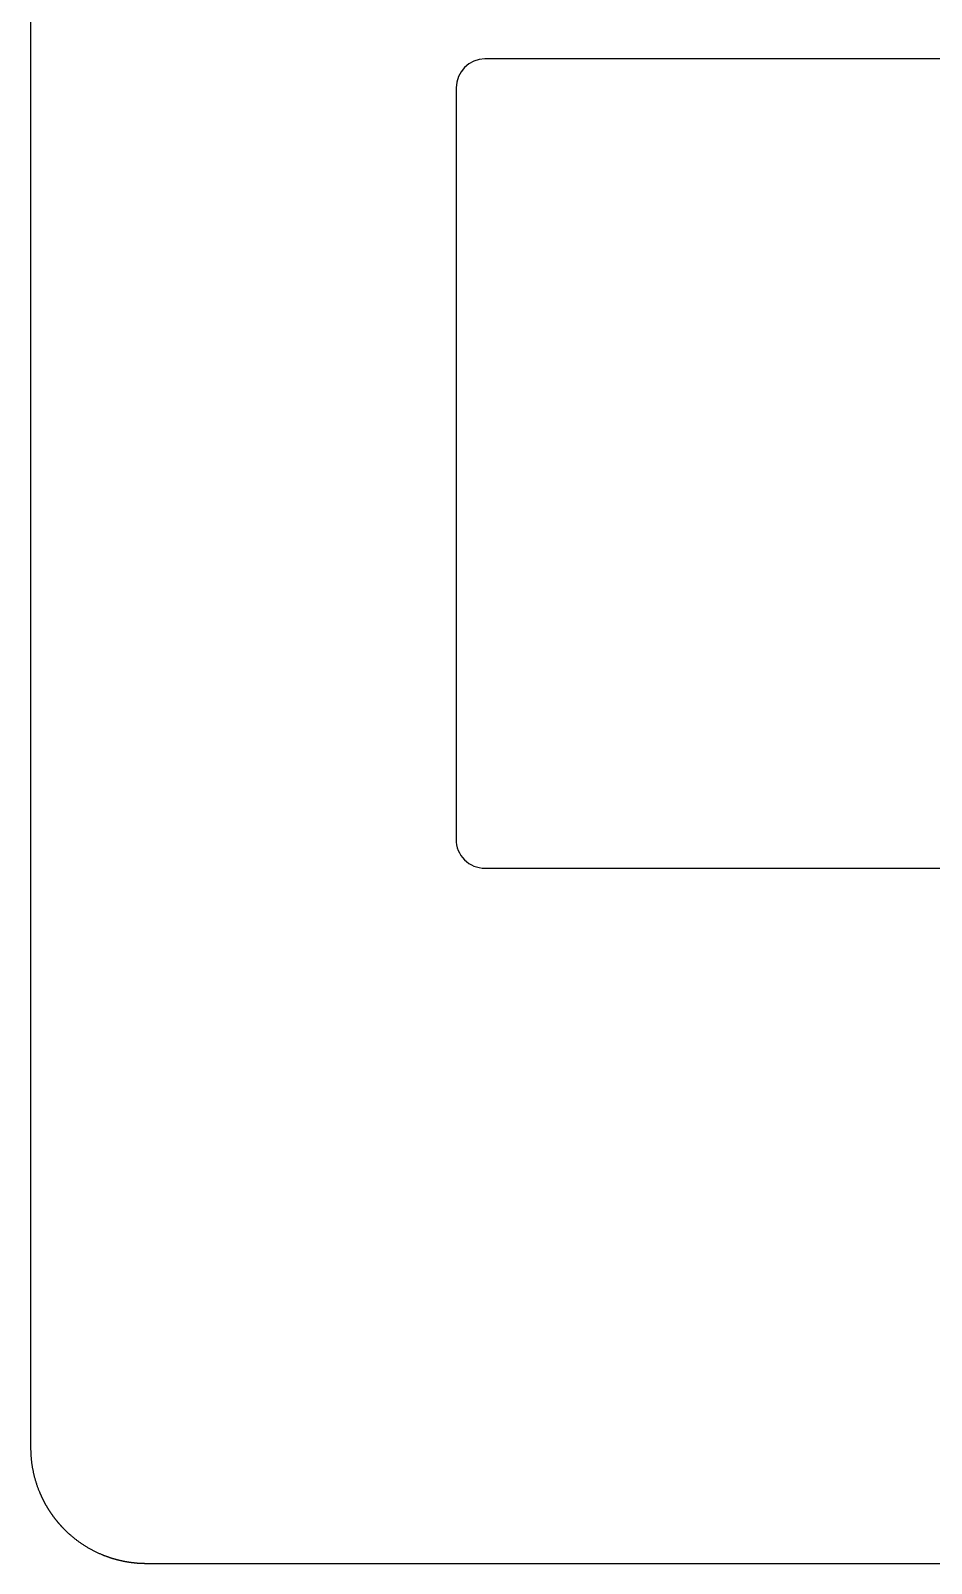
# Model space of a CAD drawing. Header units: millimetres. Extents: x -10 to 277, y -95 to 18.
# Drawn here: x -9.9 to 5.69, y -95.23 to -68.71 of the extents above; entities that cross this region are included whole.
import ezdxf

# ---------------------------------------------------------------- set-up
doc = ezdxf.new("R2010")
doc.units = ezdxf.units.MM
doc.header["$MEASUREMENT"] = 0
doc.layers.add('Edge.Cuts', color=53, linetype='CONTINUOUS')

msp = doc.modelspace()

# ---------------------------------------------------------------- linework, layer by layer
at = {"layer": 'Edge.Cuts', "linetype": 'Continuous'}
for p, q in [((-9.9, 16.026), (-9.9, -93.226)), ((11.5625, -69.2), (-2.037499, -69.2)), ((-2.5375, -69.700001), (-2.5375, -82.699999)), ((-2.037499, -83.2), (11.5625, -83.2)), ((-9.9, -93.226), (-9.89996, -93.238654)), ((-9.89996, -93.238654), (-9.89984, -93.251306)), ((-9.89984, -93.251306), (-9.89964, -93.263956)), ((-9.89964, -93.263956), (-9.89936, -93.276603)), ((-9.89936, -93.276603), (-9.899001, -93.289248)), ((-9.899001, -93.289248), (-9.898561, -93.301889)), ((-9.898561, -93.301889), (-9.898042, -93.314526)), ((-9.898042, -93.314526), (-9.897442, -93.327159)), ((-9.897442, -93.327159), (-9.896763, -93.339787)), ((-9.896763, -93.339787), (-9.896004, -93.35241)), ((-9.896004, -93.35241), (-9.895166, -93.365028)), ((-9.895166, -93.365028), (-9.894247, -93.37764)), ((-9.894247, -93.37764), (-9.893249, -93.390245)), ((-9.893249, -93.390245), (-9.892171, -93.402843)), ((-9.892171, -93.402843), (-9.891014, -93.415434)), ((-9.891014, -93.415434), (-9.889777, -93.428017)), ((-9.889777, -93.428017), (-9.88846, -93.440592)), ((-9.88846, -93.440592), (-9.887064, -93.453157)), ((-9.887064, -93.453157), (-9.885589, -93.465714)), ((-9.885589, -93.465714), (-9.884034, -93.478261)), ((-9.884034, -93.478261), (-9.8824, -93.490798)), ((-9.8824, -93.490798), (-9.880686, -93.503325)), ((-9.880686, -93.503325), (-9.878894, -93.51584)), ((-9.878894, -93.51584), (-9.877022, -93.528344)), ((-9.877022, -93.528344), (-9.875071, -93.540836)), ((-9.875071, -93.540836), (-9.873041, -93.553315)), ((-9.873041, -93.553315), (-9.870933, -93.565781)), ((-9.870933, -93.565781), (-9.868745, -93.578234)), ((-9.868745, -93.578234), (-9.866479, -93.590673)), ((-9.866479, -93.590673), (-9.864134, -93.603098)), ((-9.864134, -93.603098), (-9.86171, -93.615507)), ((-9.86171, -93.615507), (-9.859208, -93.627902)), ((-9.859208, -93.627902), (-9.856628, -93.64028)), ((-9.856628, -93.64028), (-9.853969, -93.652642)), ((-9.853969, -93.652642), (-9.851232, -93.664988)), ((-9.851232, -93.664988), (-9.848417, -93.677316)), ((-9.848417, -93.677316), (-9.845524, -93.689626)), ((-9.845524, -93.689626), (-9.842553, -93.701918)), ((-9.842553, -93.701918), (-9.839505, -93.714191)), ((-9.839505, -93.714191), (-9.836379, -93.726446)), ((-9.836379, -93.726446), (-9.833175, -93.73868)), ((-9.833175, -93.73868), (-9.829894, -93.750894)), ((-9.829894, -93.750894), (-9.826535, -93.763087)), ((-9.826535, -93.763087), (-9.8231, -93.775259)), ((-9.8231, -93.775259), (-9.819587, -93.78741)), ((-9.819587, -93.78741), (-9.815998, -93.799538)), ((-9.815998, -93.799538), (-9.812332, -93.811644)), ((-9.812332, -93.811644), (-9.80859, -93.823726)), ((-9.80859, -93.823726), (-9.804771, -93.835785)), ((-9.804771, -93.835785), (-9.800875, -93.847819)), ((-9.800875, -93.847819), (-9.796904, -93.859829)), ((-9.796904, -93.859829), (-9.792857, -93.871814)), ((-9.792857, -93.871814), (-9.788734, -93.883773)), ((-9.788734, -93.883773), (-9.784535, -93.895706)), ((-9.784535, -93.895706), (-9.780261, -93.907613)), ((-9.780261, -93.907613), (-9.775912, -93.919492)), ((-9.775912, -93.919492), (-9.771487, -93.931344)), ((-9.771487, -93.931344), (-9.766988, -93.943167)), ((-9.766988, -93.943167), (-9.762414, -93.954962)), ((-9.762414, -93.954962), (-9.757765, -93.966728)), ((-9.757765, -93.966728), (-9.753042, -93.978465)), ((-9.753042, -93.978465), (-9.748245, -93.990171)), ((-9.748245, -93.990171), (-9.745819, -93.996013)), ((-9.745819, -93.996013), (-9.743374, -94.001847)), ((-9.743374, -94.001847), (-9.740911, -94.007674)), ((-9.740911, -94.007674), (-9.738429, -94.013492)), ((-9.738429, -94.013492), (-9.735929, -94.019303)), ((-9.735929, -94.019303), (-9.733411, -94.025106)), ((-9.733411, -94.025106), (-9.730874, -94.030901)), ((-9.730874, -94.030901), (-9.728319, -94.036688)), ((-9.728319, -94.036688), (-9.725746, -94.042466)), ((-9.725746, -94.042466), (-9.723154, -94.048237)), ((-9.723154, -94.048237), (-9.720544, -94.053999)), ((-9.720544, -94.053999), (-9.717916, -94.059753)), ((-9.717916, -94.059753), (-9.71527, -94.065499)), ((-9.71527, -94.065499), (-9.712606, -94.071236)), ((-9.712606, -94.071236), (-9.709923, -94.076965)), ((-9.709923, -94.076965), (-9.707223, -94.082685)), ((-9.707223, -94.082685), (-9.704504, -94.088397)), ((-9.704504, -94.088397), (-9.701767, -94.0941)), ((-9.701767, -94.0941), (-9.699013, -94.099794)), ((-9.699013, -94.099794), (-9.69624, -94.10548)), ((-9.69624, -94.10548), (-9.69345, -94.111157)), ((-9.69345, -94.111157), (-9.690641, -94.116825)), ((-9.690641, -94.116825), (-9.687815, -94.122484)), ((-9.687815, -94.122484), (-9.68497, -94.128134)), ((-9.68497, -94.128134), (-9.682108, -94.133775)), ((-9.682108, -94.133775), (-9.679228, -94.139407)), ((-9.679228, -94.139407), (-9.67633, -94.14503)), ((-9.67633, -94.14503), (-9.673415, -94.150643)), ((-9.673415, -94.150643), (-9.670482, -94.156247)), ((-9.670482, -94.156247), (-9.66753, -94.161843)), ((-9.66753, -94.161843), (-9.664562, -94.167428)), ((-9.664562, -94.167428), (-9.661576, -94.173004)), ((-9.661576, -94.173004), (-9.658572, -94.178571)), ((-9.658572, -94.178571), (-9.65555, -94.184128)), ((-9.65555, -94.184128), (-9.652512, -94.189675)), ((-9.652512, -94.189675), (-9.649455, -94.195213)), ((-9.649455, -94.195213), (-9.646381, -94.200741)), ((-9.646381, -94.200741), (-9.64329, -94.20626)), ((-9.64329, -94.20626), (-9.640181, -94.211768)), ((-9.640181, -94.211768), (-9.637055, -94.217267)), ((-9.637055, -94.217267), (-9.633911, -94.222755)), ((-9.633911, -94.222755), (-9.63075, -94.228234)), ((-9.63075, -94.228234), (-9.627572, -94.233702)), ((-9.627572, -94.233702), (-9.624376, -94.239161)), ((-9.624376, -94.239161), (-9.621164, -94.244609)), ((-9.621164, -94.244609), (-9.617934, -94.250047)), ((-9.617934, -94.250047), (-9.614687, -94.255475)), ((-9.614687, -94.255475), (-9.611423, -94.260893)), ((-9.611423, -94.260893), (-9.608142, -94.266299)), ((-9.608142, -94.266299), (-9.604843, -94.271696)), ((-9.604843, -94.271696), (-9.601528, -94.277082)), ((-9.601528, -94.277082), (-9.598195, -94.282458)), ((-9.598195, -94.282458), (-9.594846, -94.287823)), ((-9.594846, -94.287823), (-9.59148, -94.293178)), ((-9.59148, -94.293178), (-9.588097, -94.298521)), ((-9.588097, -94.298521), (-9.584696, -94.303854)), ((-9.584696, -94.303854), (-9.58128, -94.309176)), ((-9.58128, -94.309176), (-9.577846, -94.314487)), ((-9.577846, -94.314487), (-9.574396, -94.319787)), ((-9.574396, -94.319787), (-9.570928, -94.325077)), ((-9.570928, -94.325077), (-9.567444, -94.330355)), ((-9.567444, -94.330355), (-9.563944, -94.335623)), ((-9.563944, -94.335623), (-9.560427, -94.340879)), ((-9.560427, -94.340879), (-9.556893, -94.346124)), ((-9.556893, -94.346124), (-9.553343, -94.351357)), ((-9.553343, -94.351357), (-9.549775, -94.35658)), ((-9.549775, -94.35658), (-9.546192, -94.361791)), ((-9.546192, -94.361791), (-9.542592, -94.366991)), ((-9.542592, -94.366991), (-9.538976, -94.372179)), ((-9.538976, -94.372179), (-9.535343, -94.377356)), ((-9.535343, -94.377356), (-9.531695, -94.382521)), ((-9.531695, -94.382521), (-9.528029, -94.387676)), ((-9.528029, -94.387676), (-9.524348, -94.392817)), ((-9.524348, -94.392817), (-9.52065, -94.397948)), ((-9.52065, -94.397948), (-9.516936, -94.403067)), ((-9.516936, -94.403067), (-9.513205, -94.408174)), ((-9.513205, -94.408174), (-9.509459, -94.413269)), ((-9.509459, -94.413269), (-9.505696, -94.418353)), ((-9.505696, -94.418353), (-9.501918, -94.423424)), ((-9.501918, -94.423424), (-9.498123, -94.428484)), ((-9.498123, -94.428484), (-9.494313, -94.433531)), ((-9.494313, -94.433531), (-9.490486, -94.438566)), ((-9.490486, -94.438566), (-9.486644, -94.443589)), ((-9.486644, -94.443589), (-9.482785, -94.448601)), ((-9.482785, -94.448601), (-9.478911, -94.453599)), ((-9.478911, -94.453599), (-9.475021, -94.458586)), ((-9.475021, -94.458586), (-9.471115, -94.46356)), ((-9.471115, -94.46356), (-9.467193, -94.468523)), ((-9.467193, -94.468523), (-9.463256, -94.473472)), ((-9.463256, -94.473472), (-9.459303, -94.47841)), ((-9.459303, -94.47841), (-9.455335, -94.483334)), ((-9.455335, -94.483334), (-9.45135, -94.488247)), ((-9.45135, -94.488247), (-9.447351, -94.493146)), ((-9.447351, -94.493146), (-9.443335, -94.498034)), ((-9.443335, -94.498034), (-9.439304, -94.502907)), ((-9.439304, -94.502907), (-9.435258, -94.50777)), ((-9.435258, -94.50777), (-9.431196, -94.512618)), ((-9.431196, -94.512618), (-9.427119, -94.517455)), ((-9.427119, -94.517455), (-9.423027, -94.522278)), ((-9.423027, -94.522278), (-9.418918, -94.527089)), ((-9.418918, -94.527089), (-9.414796, -94.531886)), ((-9.414796, -94.531886), (-9.410657, -94.536671)), ((-9.410657, -94.536671), (-9.406504, -94.541442)), ((-9.406504, -94.541442), (-9.402335, -94.546201)), ((-9.402335, -94.546201), (-9.398151, -94.550946)), ((-9.398151, -94.550946), (-9.393952, -94.555678)), ((-9.393952, -94.555678), (-9.389738, -94.560397)), ((-9.389738, -94.560397), (-9.385509, -94.565104)), ((-9.385509, -94.565104), (-9.381265, -94.569796)), ((-9.381265, -94.569796), (-9.377006, -94.574475)), ((-9.377006, -94.574475), (-9.372733, -94.579141)), ((-9.372733, -94.579141), (-9.368443, -94.583794)), ((-9.368443, -94.583794), (-9.36414, -94.588433)), ((-9.36414, -94.588433), (-9.359821, -94.593059)), ((-9.359821, -94.593059), (-9.355489, -94.597671)), ((-9.355489, -94.597671), (-9.35114, -94.60227)), ((-9.35114, -94.60227), (-9.346778, -94.606854)), ((-9.346778, -94.606854), (-9.3424, -94.611426)), ((-9.3424, -94.611426), (-9.338009, -94.615984)), ((-9.338009, -94.615984), (-9.333602, -94.620528)), ((-9.333602, -94.620528), (-9.329182, -94.625058)), ((-9.329182, -94.625058), (-9.324746, -94.629575)), ((-9.324746, -94.629575), (-9.320296, -94.634077)), ((-9.320296, -94.634077), (-9.315831, -94.638567)), ((-9.315831, -94.638567), (-9.3142, -94.6402)), ((-9.3142, -94.6402), (-9.305223, -94.64912)), ((-9.305223, -94.64912), (-9.296191, -94.657982)), ((-9.296191, -94.657982), (-9.287104, -94.666787)), ((-9.287104, -94.666787), (-9.277963, -94.675533)), ((-9.277963, -94.675533), (-9.268767, -94.68422)), ((-9.268767, -94.68422), (-9.259517, -94.692849)), ((-9.259517, -94.692849), (-9.250213, -94.701418)), ((-9.250213, -94.701418), (-9.240855, -94.709928)), ((-9.240855, -94.709928), (-9.231445, -94.718378)), ((-9.231445, -94.718378), (-9.221982, -94.726768)), ((-9.221982, -94.726768), (-9.212466, -94.735097)), ((-9.212466, -94.735097), (-9.202898, -94.743366)), ((-9.202898, -94.743366), (-9.193278, -94.751574)), ((-9.193278, -94.751574), (-9.183607, -94.759721)), ((-9.183607, -94.759721), (-9.173885, -94.767806)), ((-9.173885, -94.767806), (-9.164113, -94.77583)), ((-9.164113, -94.77583), (-9.154289, -94.783791)), ((-9.154289, -94.783791), (-9.144416, -94.79169)), ((-9.144416, -94.79169), (-9.134493, -94.799526)), ((-9.134493, -94.799526), (-9.124521, -94.8073)), ((-9.124521, -94.8073), (-9.1145, -94.81501)), ((-9.1145, -94.81501), (-9.104431, -94.822656)), ((-9.104431, -94.822656), (-9.094313, -94.830239)), ((-9.094313, -94.830239), (-9.084148, -94.837757)), ((-9.084148, -94.837757), (-9.073935, -94.845211)), ((-9.073935, -94.845211), (-9.063675, -94.852601)), ((-9.063675, -94.852601), (-9.053368, -94.859925)), ((-9.053368, -94.859925), (-9.043016, -94.867184)), ((-9.043016, -94.867184), (-9.032617, -94.874378)), ((-9.032617, -94.874378), (-9.022173, -94.881506)), ((-9.022173, -94.881506), (-9.011684, -94.888567)), ((-9.011684, -94.888567), (-9.00115, -94.895563)), ((-9.00115, -94.895563), (-8.990572, -94.902491)), ((-8.990572, -94.902491), (-8.979951, -94.909353)), ((-8.979951, -94.909353), (-8.969286, -94.916148)), ((-8.969286, -94.916148), (-8.958578, -94.922875)), ((-8.958578, -94.922875), (-8.947827, -94.929534)), ((-8.947827, -94.929534), (-8.937034, -94.936126)), ((-8.937034, -94.936126), (-8.9262, -94.942649)), ((-8.9262, -94.942649), (-8.915324, -94.949104)), ((-8.915324, -94.949104), (-8.904408, -94.95549)), ((-8.904408, -94.95549), (-8.893451, -94.961806)), ((-8.893451, -94.961806), (-8.882454, -94.968054)), ((-8.882454, -94.968054), (-8.871417, -94.974232)), ((-8.871417, -94.974232), (-8.860342, -94.98034)), ((-8.860342, -94.98034), (-8.849228, -94.986379)), ((-8.849228, -94.986379), (-8.838075, -94.992347)), ((-8.838075, -94.992347), (-8.826885, -94.998244)), ((-8.826885, -94.998244), (-8.815658, -95.004071)), ((-8.815658, -95.004071), (-8.804394, -95.009826)), ((-8.804394, -95.009826), (-8.793093, -95.015511)), ((-8.793093, -95.015511), (-8.781757, -95.021124)), ((-8.781757, -95.021124), (-8.770385, -95.026665)), ((-8.770385, -95.026665), (-8.758978, -95.032134)), ((-8.758978, -95.032134), (-8.747537, -95.037531)), ((-8.747537, -95.037531), (-8.736061, -95.042856)), ((-8.736061, -95.042856), (-8.724552, -95.048108)), ((-8.724552, -95.048108), (-8.71301, -95.053287)), ((-8.71301, -95.053287), (-8.701436, -95.058394)), ((-8.701436, -95.058394), (-8.689829, -95.063427)), ((-8.689829, -95.063427), (-8.67819, -95.068386)), ((-8.67819, -95.068386), (-8.66652, -95.073272)), ((-8.66652, -95.073272), (-8.660674, -95.075687)), ((-8.660674, -95.075687), (-8.65482, -95.078084)), ((-8.65482, -95.078084), (-8.648958, -95.080462)), ((-8.648958, -95.080462), (-8.643089, -95.082822)), ((-8.643089, -95.082822), (-8.637213, -95.085163)), ((-8.637213, -95.085163), (-8.631329, -95.087486)), ((-8.631329, -95.087486), (-8.625438, -95.08979)), ((-8.625438, -95.08979), (-8.619539, -95.092075)), ((-8.619539, -95.092075), (-8.613633, -95.094342)), ((-8.613633, -95.094342), (-8.607721, -95.09659)), ((-8.607721, -95.09659), (-8.601801, -95.098819)), ((-8.601801, -95.098819), (-8.595874, -95.101029)), ((-8.595874, -95.101029), (-8.58994, -95.103221)), ((-8.58994, -95.103221), (-8.583999, -95.105394)), ((-8.583999, -95.105394), (-8.578052, -95.107548)), ((-8.578052, -95.107548), (-8.572097, -95.109684)), ((-8.572097, -95.109684), (-8.566136, -95.1118)), ((-8.566136, -95.1118), (-8.560168, -95.113898)), ((-8.560168, -95.113898), (-8.554194, -95.115976)), ((-8.554194, -95.115976), (-8.548213, -95.118036)), ((-8.548213, -95.118036), (-8.542226, -95.120077)), ((-8.542226, -95.120077), (-8.536232, -95.122099)), ((-8.536232, -95.122099), (-8.530232, -95.124102)), ((-8.530232, -95.124102), (-8.524226, -95.126086)), ((-8.524226, -95.126086), (-8.518214, -95.128051)), ((-8.518214, -95.128051), (-8.512195, -95.129997)), ((-8.512195, -95.129997), (-8.50617, -95.131924)), ((-8.50617, -95.131924), (-8.500139, -95.133832)), ((-8.500139, -95.133832), (-8.494103, -95.135721)), ((-8.494103, -95.135721), (-8.48806, -95.13759)), ((-8.48806, -95.13759), (-8.482011, -95.139441)), ((-8.482011, -95.139441), (-8.475957, -95.141272)), ((-8.475957, -95.141272), (-8.469897, -95.143085)), ((-8.469897, -95.143085), (-8.463831, -95.144878)), ((-8.463831, -95.144878), (-8.45776, -95.146651)), ((-8.45776, -95.146651), (-8.451683, -95.148406)), ((-8.451683, -95.148406), (-8.4456, -95.150141)), ((-8.4456, -95.150141), (-8.439512, -95.151858)), ((-8.439512, -95.151858), (-8.43342, -95.153554)), ((-8.43342, -95.153554), (-8.427321, -95.155232)), ((-8.427321, -95.155232), (-8.421217, -95.15689)), ((-8.421217, -95.15689), (-8.415108, -95.158529)), ((-8.415108, -95.158529), (-8.408995, -95.160149)), ((-8.408995, -95.160149), (-8.402875, -95.161749)), ((-8.402875, -95.161749), (-8.396751, -95.16333)), ((-8.396751, -95.16333), (-8.390622, -95.164891)), ((-8.390622, -95.164891), (-8.384489, -95.166433)), ((-8.384489, -95.166433), (-8.37835, -95.167956)), ((-8.37835, -95.167956), (-8.372207, -95.169459)), ((-8.372207, -95.169459), (-8.366058, -95.170943)), ((-8.366058, -95.170943), (-8.359906, -95.172407)), ((-8.359906, -95.172407), (-8.353748, -95.173852)), ((-8.353748, -95.173852), (-8.347587, -95.175277)), ((-8.347587, -95.175277), (-8.34142, -95.176683)), ((-8.34142, -95.176683), (-8.33525, -95.17807)), ((-8.33525, -95.17807), (-8.329075, -95.179436)), ((-8.329075, -95.179436), (-8.322896, -95.180784)), ((-8.322896, -95.180784), (-8.316712, -95.182111)), ((-8.316712, -95.182111), (-8.310525, -95.183419)), ((-8.310525, -95.183419), (-8.304333, -95.184708)), ((-8.304333, -95.184708), (-8.298138, -95.185977)), ((-8.298138, -95.185977), (-8.291938, -95.187226)), ((-8.291938, -95.187226), (-8.285735, -95.188456)), ((-8.285735, -95.188456), (-8.279528, -95.189666)), ((-8.279528, -95.189666), (-8.273317, -95.190856)), ((-8.273317, -95.190856), (-8.267102, -95.192027)), ((-8.267102, -95.192027), (-8.260884, -95.193178)), ((-8.260884, -95.193178), (-8.254661, -95.194309)), ((-8.254661, -95.194309), (-8.248436, -95.195421)), ((-8.248436, -95.195421), (-8.242207, -95.196513)), ((-8.242207, -95.196513), (-8.235975, -95.197585)), ((-8.235975, -95.197585), (-8.229739, -95.198638)), ((-8.229739, -95.198638), (-8.2235, -95.199671)), ((-8.2235, -95.199671), (-8.217258, -95.200684)), ((-8.217258, -95.200684), (-8.211013, -95.201677)), ((-8.211013, -95.201677), (-8.204764, -95.202651)), ((-8.204764, -95.202651), (-8.198512, -95.203604)), ((-8.198512, -95.203604), (-8.192257, -95.204538)), ((-8.192257, -95.204538), (-8.186, -95.205452)), ((-8.186, -95.205452), (-8.179739, -95.206347)), ((-8.179739, -95.206347), (-8.173477, -95.207221)), ((-8.173477, -95.207221), (-8.16721, -95.208076)), ((-8.16721, -95.208076), (-8.160942, -95.208911)), ((-8.160942, -95.208911), (-8.15467, -95.209726)), ((-8.15467, -95.209726), (-8.148397, -95.210522)), ((-8.148397, -95.210522), (-8.14212, -95.211297)), ((-8.14212, -95.211297), (-8.135841, -95.212053)), ((-8.135841, -95.212053), (-8.129559, -95.212788)), ((-8.129559, -95.212788), (-8.123276, -95.213504)), ((-8.123276, -95.213504), (-8.11699, -95.2142)), ((-8.11699, -95.2142), (-8.110702, -95.214876)), ((-8.110702, -95.214876), (-8.104411, -95.215532)), ((-8.104411, -95.215532), (-8.098119, -95.216169)), ((-8.098119, -95.216169), (-8.091824, -95.216785)), ((-8.091824, -95.216785), (-8.085528, -95.217381)), ((-8.085528, -95.217381), (-8.079229, -95.217958)), ((-8.079229, -95.217958), (-8.07293, -95.218515)), ((-8.07293, -95.218515), (-8.066627, -95.219051)), ((-8.066627, -95.219051), (-8.060323, -95.219568)), ((-8.060323, -95.219568), (-8.054017, -95.220065)), ((-8.054017, -95.220065), (-8.04771, -95.220542)), ((-8.04771, -95.220542), (-8.0414, -95.220999)), ((-8.0414, -95.220999), (-8.035091, -95.221436)), ((-8.035091, -95.221436), (-8.028778, -95.221853)), ((-8.028778, -95.221853), (-8.022465, -95.22225)), ((-8.022465, -95.22225), (-8.01615, -95.222627)), ((-8.01615, -95.222627), (-8.009834, -95.222984)), ((-8.009834, -95.222984), (-8.003516, -95.223322)), ((-8.003516, -95.223322), (-7.997198, -95.223639)), ((-7.997198, -95.223639), (-7.990877, -95.223936)), ((-7.990877, -95.223936), (-7.984557, -95.224213)), ((-7.984557, -95.224213), (-7.978235, -95.224471)), ((-7.978235, -95.224471), (-7.971912, -95.224708)), ((-7.971912, -95.224708), (-7.965588, -95.224925)), ((-7.965588, -95.224925), (-7.959264, -95.225123)), ((-7.959264, -95.225123), (-7.952937, -95.2253)), ((-7.952937, -95.2253), (-7.946612, -95.225457)), ((-7.946612, -95.225457), (-7.940284, -95.225595)), ((-7.940284, -95.225595), (-7.933957, -95.225712)), ((-7.933957, -95.225712), (-7.927627, -95.225809)), ((-7.927627, -95.225809), (-7.921299, -95.225887)), ((-7.921299, -95.225887), (-7.914969, -95.225944)), ((-7.914969, -95.225944), (-7.90864, -95.225981)), ((-7.90864, -95.225981), (-7.902308, -95.225999)), ((-7.902308, -95.225999), (-7.9, -95.226)), ((-7.9, -95.226), (9.7084, -95.226))]:
    msp.add_line(p, q, dxfattribs=at)
at = {"layer": 'Edge.Cuts'}
for centre, radius, start, end in [((-2.037478, -69.700041), 0.500022, 90.0024062, 179.9954165), ((-2.037478, -82.700041), 0.499959, 179.9951874, 269.9975934)]:
    msp.add_arc(centre, radius, start, end, dxfattribs=at)

doc.saveas('drawing.dxf')
